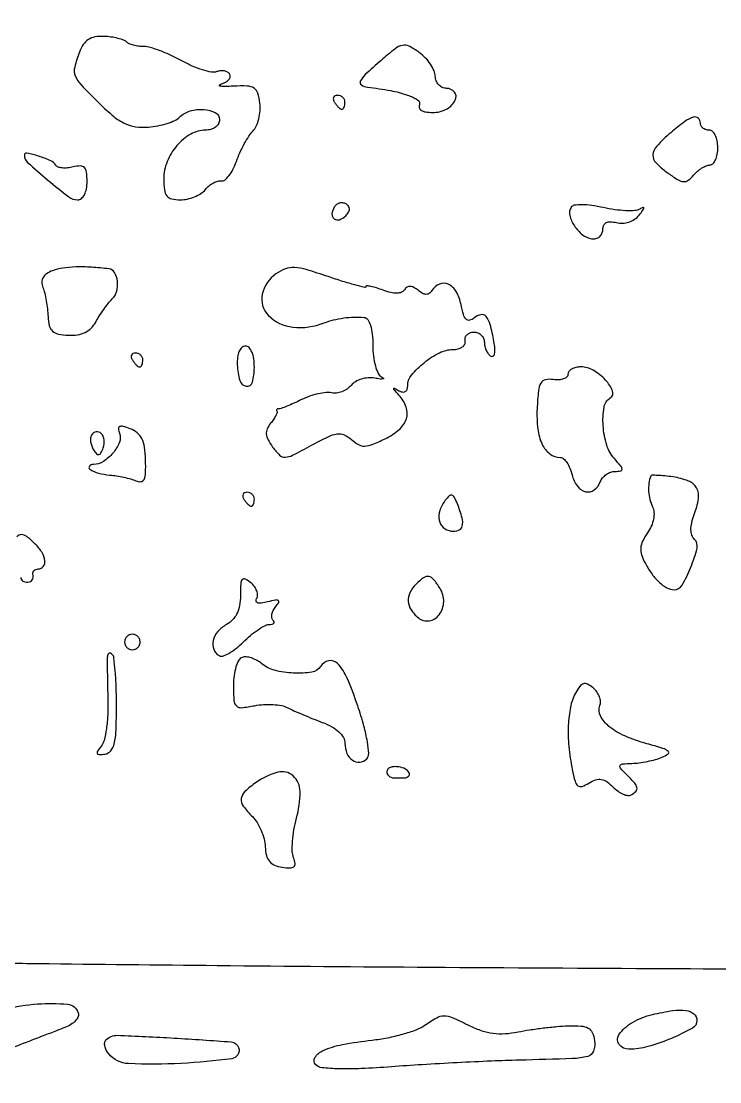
# Model space of a CAD drawing. Extents: x 0 to 5034, y 0 to 2560.
# Drawn here: x 3856.6 to 3956.8, y 2273.3 to 2425.6 of the extents above; entities that cross this region are included whole.
import ezdxf

# ---------------------------------------------------------------- set-up
doc = ezdxf.new("R2010")
doc.units = 0

msp = doc.modelspace()

# ---------------------------------------------------------------- linework, layer by layer
for points in [[(4084.731077, 2269.263702, 0.000011), (4132.120882, 2268.843403, 0.002588)], [(3856.484687, 2345.75, 0.13664), (3856.568265, 2345.47197, 0.109872), (3856.789252, 2345.249688, 0.094047), (3857.116734, 2345.118161, 0.073642), (3857.5, 2345.1, 0.093907), (3857.862485, 2345.206961, 0.113761), (3858.132812, 2345.435, 0.119228), (3858.267928, 2345.749164, 0.11039), (3858.25, 2346.1, -0.110297), (3858.23241, 2346.442986, -0.132333), (3858.367188, 2346.735625, -0.125726), (3858.637591, 2346.931095, -0.094222), (3859, 2347, 0.229726), (3859.721414, 2347.349922, 0.199327), (3859.950838, 2348.165968, 0.108762), (3859.537102, 2349.350245, 0.058221), (3858.571429, 2350.571429, 0.029662), (3857.361041, 2351.646135, 0.170154), (3856.561416, 2351.919761, 0.242363), (3855.935952, 2351.591803, 0.061552)], [(4071.633971, 2287.972004, 0.00089), (4043.676969, 2288.632498, 0.003357), (4006.473964, 2289.195303, 0.00097), (3949, 2289.567292, -0.000553), (3915.267356, 2289.757508, -0.000739), (3884.65, 2290.009299, -0.000513), (3858.968321, 2290.284831, -0.007666), (3850, 2290.527811, 0.003567), (3836.59839, 2291.000883, 0.001129), (3816.59461, 2291.518956, 0.000361), (3795.476762, 2292.002907, 0.02606), (3792, 2291.898859, -0.017924), (3790.103566, 2291.811215, -0.000107), (3772.62371, 2291.634237, -0.000392), (3750.896247, 2291.435923, -0.000163), (3721.584725, 2291.200949, -0.00351)]]:
    msp.add_lwpolyline(points, format="xyb")
for points in [[(3864.89451, 2421.22254, 0.031091), (3864.223111, 2419.060968, 0.153688), (3864.306146, 2417.804558, 0.097576), (3865.111216, 2416.536061, 0.008762), (3867.766827, 2413.838588, 0.020603), (3869.820845, 2411.983724, 0.061112), (3871.415146, 2410.959079, 0.078963), (3872.964251, 2410.494189, 0.053768), (3874.806728, 2410.445316, 0.02833), (3876.156499, 2410.632166, 0.028241), (3877.477941, 2410.970526, 0.029436), (3878.593783, 2411.398181, 0.090383), (3879.256728, 2411.856728, -0.125668), (3880.770836, 2412.754832, -0.087064), (3882.75846, 2412.977693, -0.107738), (3884.392785, 2412.513602, -0.276614), (3885, 2411.5, -0.130775), (3884.846791, 2410.924246, -0.10214), (3884.416667, 2410.4375, -0.08892), (3883.769411, 2410.111864, -0.072314), (3883, 2410, 0.131571), (3880.87065, 2409.429808, 0.084926), (3878.894501, 2407.789749, 0.080473), (3877.487394, 2405.484503, 0.097161), (3877, 2403, 0.03011), (3877.095853, 2401.409744, 0.138311), (3877.44813, 2400.56545, 0.173089), (3878.1403, 2400.133563, 0.053819), (3879.377555, 2400, 0.054033), (3880.377282, 2400.108353, 0.042945), (3881.414596, 2400.431234, 0.044355), (3882.334064, 2400.905545, 0.078453), (3882.973467, 2401.468029, -0.046743), (3883.519712, 2402.013462, -0.048404), (3884.151748, 2402.440779, -0.053303), (3884.771488, 2402.696443, -0.121496), (3885.273754, 2402.718029, 0.225128), (3885.763183, 2402.839886, 0.056649), (3886.35109, 2403.445296, 0.046653), (3886.934556, 2404.367076, 0.032405), (3887.421972, 2405.5, -0.021082), (3887.926332, 2406.749459, -0.01793), (3888.559897, 2408.022868, -0.018306), (3889.221254, 2409.140993, -0.047599), (3889.79842, 2409.87572, 0.085306), (3890.278853, 2410.592026, 0.043587), (3890.634336, 2411.618204, 0.041631), (3890.823923, 2412.769942, 0.048881), (3890.804291, 2413.87572, 0.045895), (3890.502446, 2415.31186, 0.17725), (3889.960209, 2416.025516, 0.134177), (3888.984067, 2416.331151, 0.02236), (3887, 2416.315206, -0.00997), (3885.746789, 2416.274072, -0.049575), (3885.045784, 2416.334647, -0.581785), (3884.998035, 2416.473284, -0.14263), (3885.262243, 2416.640888, 0.053479), (3885.896985, 2416.900922, 0.089234), (3886.346948, 2417.260101, 0.128045), (3886.54545, 2417.65633, 0.193175), (3886.480218, 2418.032008, 0.125721), (3886.171429, 2418.329693, 0.081157), (3885.703162, 2418.503283, 0.072619), (3885.150908, 2418.529844, 0.067473), (3884.599213, 2418.399698, -0.137602), (3883.852083, 2418.330073, -0.029753), (3882.579531, 2418.641559, -0.028921), (3881.100714, 2419.19375, -0.024145), (3879.600822, 2419.943372, 0.018834), (3878.066659, 2420.730588, 0.019119), (3876.485171, 2421.395866, 0.019303), (3875.069338, 2421.867194, 0.070808), (3874.13625, 2422, -0.033564), (3873.396599, 2422.049707, -0.032874), (3872.664982, 2422.197958, -0.034695), (3872.042588, 2422.414636, -0.095545), (3871.659434, 2422.673899, 0.111786), (3871.234623, 2422.941865, 0.025978), (3870.420255, 2423.183252, 0.02554), (3869.431383, 2423.368459, 0.022586), (3868.387277, 2423.461539, 0.054774), (3867.135132, 2423.379166, 0.099052), (3866.181854, 2423.006582, 0.101031), (3865.457475, 2422.302165, 0.058735)], [(3908.189924, 2420.021738, 0.007466), (3905.916503, 2417.976199, 0.089039), (3905.20763, 2417.035099, 0.387849), (3905.357382, 2416.498217, 0.110294), (3906.25, 2416.183365, -0.015845), (3909.566541, 2415.678413, -0.03802), (3911.968639, 2415.042531, -0.057531), (3913.432882, 2414.335723, -0.35727), (3913.676659, 2413.59977, 0.212599), (3913.700843, 2413.140006, 0.165381), (3914.063743, 2412.787063, 0.08815), (3914.801056, 2412.584711, 0.033898), (3915.866606, 2412.558882, 0.119416), (3917.653277, 2413.07505, 0.148943), (3918.833048, 2414.325969, 0.292), (3918.710989, 2415.454078, 0.227512), (3917.573324, 2416, -0.109871), (3916.970641, 2416.134053, -0.098048), (3916.452933, 2416.514062, -0.093216), (3916.099958, 2417.081806, -0.088325), (3915.968575, 2417.75, 0.100014), (3915.794311, 2418.539214, 0.044939), (3915.277028, 2419.471631, 0.042072), (3914.532629, 2420.391382, 0.044674), (3913.658499, 2421.153425, 0.037664), (3912.213266, 2422.044323, 0.171963), (3911.250452, 2422.176601, 0.115825), (3910.208166, 2421.692663, 0.013111)], [(3901.5, 2414, 0.029505), (3901.768994, 2413.617226, 0.035638), (3902.066025, 2413.29375, 0.038439), (3902.34829, 2413.065539, 0.151918), (3902.559017, 2413, 0.210953), (3902.727648, 2413.07446, 0.081139), (3902.870461, 2413.29375, 0.061769), (3902.967655, 2413.617151, 0.042167), (3903, 2414, 0.105053), (3902.918938, 2414.381556, 0.099167), (3902.688914, 2414.70625, 0.09642), (3902.345238, 2414.923877, 0.093332), (3901.940983, 2415, 0.108972), (3901.586039, 2414.921712, 0.182303), (3901.3746, 2414.70625, 0.161196), (3901.343488, 2414.3821, 0.082592)], [(3949.75, 2409.632429, 0.025783), (3947.72824, 2407.703708, 0.177627), (3947.195343, 2406.463405, 0.213552), (3947.639545, 2405.30639, 0.038773), (3949.432293, 2403.77809, 0.019529), (3950.803428, 2402.861274, 0.120787), (3951.604592, 2402.604714, 0.1818), (3952.265437, 2402.802039, 0.05712), (3953.023313, 2403.52809, -0.040763), (3953.57404, 2404.091286, -0.038864), (3954.217271, 2404.567627, -0.041408), (3954.853406, 2404.896354, -0.098869), (3955.372445, 2405, 0.207372), (3955.8035, 2405.186811, 0.082486), (3956.168781, 2405.734375, 0.062875), (3956.417232, 2406.542936, 0.04316), (3956.5, 2407.5, 0.048028), (3956.407883, 2408.456773, 0.068025), (3956.132812, 2409.265625, 0.088204), (3955.727353, 2409.810654, 0.191087), (3955.25, 2410, -0.078509), (3954.772497, 2410.075441, -0.090584), (3954.367188, 2410.29375, -0.10078), (3954.096224, 2410.618619, -0.124206), (3954, 2411, 0.212201), (3953.681396, 2411.716908, 0.267553), (3952.983836, 2411.866712, 0.082986), (3951.719659, 2411.213525, 0.01695)], [(3857, 2406.415078, 0.211109), (3857.458498, 2405.377548, 0.010163), (3860.373694, 2402.82971, 0.011522), (3863.369781, 2400.432114, 0.16442), (3864.648314, 2400, 0.174541), (3865.185275, 2400.193333, 0.101036), (3865.620856, 2400.733957, 0.074447), (3865.905851, 2401.570908, 0.044925), (3866, 2402.616631, 0.030149), (3865.918709, 2403.963546, 0.161805), (3865.608955, 2404.619137, 0.213088), (3865.024645, 2404.858419, 0.0562), (3864.000996, 2404.710511, -0.04007), (3863.200197, 2404.568361, -0.050272), (3862.446609, 2404.572033, -0.058932), (3861.844368, 2404.708643, -0.170739), (3861.51658, 2404.973173, 0.151759), (3860.788312, 2405.60678, 0.026446), (3859.064502, 2406.259369, 0.024293), (3857.367202, 2406.711695, 0.477721)], [(3901.468963, 2398.949781, 0.116221), (3901.141241, 2397.967994, 0.258096), (3901.448742, 2397.268926, 0.251496), (3902.214666, 2397.146534, 0.113251), (3903.103799, 2397.703799, 0.053431), (3903.515485, 2398.214314, 0.136091), (3903.655459, 2398.664644, 0.169261), (3903.531428, 2399.059296, 0.094625), (3903.156231, 2399.403444, 0.105525), (3902.716563, 2399.560607, 0.099247), (3902.240657, 2399.529717, 0.096292), (3901.801911, 2399.315254, 0.09291)], [(3935.440014, 2398.90294, 0.203214), (3935.262372, 2397.747936, 0.083348), (3935.914071, 2396.267476, 0.078042), (3937.075731, 2394.986924, 0.133929), (3938.387613, 2394.413616, 0.094699), (3939.002885, 2394.440154, 0.111307), (3939.526361, 2394.695376, 0.115809), (3939.875489, 2395.140733, 0.108997), (3940, 2395.705115, -0.100158), (3940.128177, 2396.338569, -0.175375), (3940.487188, 2396.726641, -0.134047), (3941.094342, 2396.856402, -0.049998), (3941.963232, 2396.719866, 0.078702), (3942.826014, 2396.634433, 0.065381), (3943.732933, 2396.80787, 0.065241), (3944.566193, 2397.210205, 0.07763), (3945.213232, 2397.795193, 0.010825), (3945.752829, 2398.491717, 0.131515), (3945.875819, 2398.803305, 0.566299), (3945.759838, 2398.892332, 0.041133), (3945.314054, 2398.672529, -0.120656), (3944.604398, 2398.452885, -0.02466), (3943.280941, 2398.438731, -0.024647), (3941.703301, 2398.577762, -0.020961), (3940.05819, 2398.875591, 0.020316), (3938.40193, 2399.177645, 0.033473), (3936.982972, 2399.281189, 0.037576), (3935.90225, 2399.206289, 0.221759)], [(3861.043122, 2389.820248, 0.057665), (3860.198198, 2389.39157, 0.116718), (3859.690698, 2388.850823, 0.134164), (3859.519853, 2388.194276, 0.088793), (3859.667306, 2387.424602, -0.033637), (3859.917903, 2386.612068, -0.014782), (3860.14425, 2385.508772, -0.014552), (3860.31626, 2384.319887, -0.018912), (3860.400651, 2383.222693, 0.048723), (3860.580904, 2381.908562, 0.150455), (3861.0308, 2381.144841, 0.137118), (3861.862003, 2380.725504, 0.037834), (3863.329087, 2380.549992, 0.048934), (3864.639066, 2380.621265, 0.07487), (3865.723226, 2380.958542, 0.082573), (3866.584651, 2381.568124, 0.074837), (3867.237023, 2382.442881, -0.019285), (3867.744842, 2383.309665, -0.013443), (3868.38071, 2384.248324, -0.013584), (3869.040248, 2385.116873, -0.027199), (3869.615446, 2385.758303, 0.132784), (3870.251802, 2386.866189, 0.091807), (3870.359616, 2388.315599, 0.105875), (3869.951343, 2389.548353, 0.23265), (3869.143011, 2390.081242, 0.016052), (3866.618828, 2390.318141, 0.023426), (3864.385765, 2390.35082, 0.027025), (3862.498258, 2390.187622, 0.053558)], [(3893.097645, 2389.35584, 0.187705), (3891.141285, 2386.425672, 0.253507), (3892.002493, 2383.418894, 0.174531), (3895.543568, 2381.709637, 0.120207), (3900, 2382.315573, -0.032369), (3901.34383, 2382.745579, -0.026565), (3902.82362, 2383.033023, -0.026513), (3904.329089, 2383.162397, -0.031815), (3905.75, 2383.118483, -0.226304), (3906.266667, 2382.809048, -0.071539), (3906.66265, 2381.974946, -0.050174), (3906.918522, 2380.713589, -0.024974), (3907, 2379.083333, 0.029709), (3907.091765, 2377.540306, 0.037896), (3907.367188, 2376.142576, 0.04167), (3907.767463, 2375.058168, 0.174235), (3908.25, 2374.572245, -0.08247), (3908.516836, 2374.386362, -0.605308), (3908.482675, 2374.272242, -0.08098), (3908.07883, 2374.260239, -0.012586), (3907.286768, 2374.385677, 0.065011), (3906.351517, 2374.434725, 0.054187), (3905.372698, 2374.250825, 0.056296), (3904.499076, 2373.874799, 0.090028), (3903.878729, 2373.353877, -0.070136), (3903.303353, 2372.830582, -0.057649), (3902.567258, 2372.444723, -0.059439), (3901.789474, 2372.247025, -0.089319), (3901.091961, 2372.280527, 0.082535), (3900.292135, 2372.32975, 0.029682), (3899.162904, 2372.144525, 0.028482), (3897.926224, 2371.790417, 0.030054), (3896.760478, 2371.303154, -0.007372), (3895.673952, 2370.789969, -0.009953), (3894.675737, 2370.360134, -0.007306), (3893.833801, 2370.031552, -0.099615), (3893.510478, 2369.979738, 0.069214), (3893.333224, 2369.962215, 0.166509), (3893.22339, 2369.892321, 0.213994), (3893.195405, 2369.783828, 0.11452), (3893.25, 2369.653695, -0.249635), (3893.279597, 2369.437423, -0.032231), (3893.083663, 2368.995949, -0.031437), (3892.761718, 2368.464892, -0.021223), (3892.332684, 2367.90086, 0.068948), (3891.843203, 2367.111461, 0.126499), (3891.719179, 2366.36986, 0.101891), (3891.962706, 2365.550912, 0.034847), (3892.625978, 2364.497165, 0.042045), (3893.63279, 2363.338742, 0.207329), (3894.423578, 2363.038919, 0.10645), (3895.486852, 2363.320142, 0.007594), (3898.207167, 2364.756684, -0.012594), (3900.585928, 2365.982599, -0.077751), (3901.898488, 2366.382135, -0.141545), (3902.893753, 2366.24094, -0.078515), (3903.928542, 2365.564669, 0.057546), (3904.925025, 2364.85237, 0.133299), (3905.810701, 2364.635071, 0.089604), (3906.905915, 2364.860699, 0.017282), (3908.764668, 2365.682888, 0.06491), (3910.797063, 2367.016363, 0.139281), (3911.821483, 2368.567351, 0.164778), (3911.788509, 2370.242311, 0.100807), (3910.75, 2371.946704, -0.004358), (3910.075073, 2372.686678, -0.184745), (3910, 2372.882924, -0.561535), (3910.095303, 2372.941025, -0.009535), (3910.75, 2372.587687, 0.080303), (3911.250745, 2372.402797, 0.173539), (3911.651305, 2372.463424, 0.182096), (3911.909852, 2372.76019, 0.089346), (3912, 2373.260648, -0.172437), (3912.552387, 2374.814728, -0.052384), (3914.350943, 2376.605013, -0.052294), (3916.567041, 2378.037779, -0.117901), (3918.5, 2378.5, 0.061879), (3919.24647, 2378.592736, 0.093534), (3919.839062, 2378.867188, 0.122642), (3920.186609, 2379.274423, 0.166466), (3920.25, 2379.75, -0.12222), (3920.271843, 2380.226183, -0.124722), (3920.514063, 2380.632812, -0.112004), (3920.946227, 2380.905157, -0.085015), (3921.5, 2381, -0.095012), (3922.072549, 2380.890211, -0.096907), (3922.559375, 2380.576711, -0.098834), (3922.885271, 2380.108867, -0.103216), (3923, 2379.559017, 0.058321), (3923.069542, 2378.964844, 0.050399), (3923.275383, 2378.371127, 0.052981), (3923.578469, 2377.865855, 0.09303), (3923.937474, 2377.538643, 0.313346), (3924.254206, 2377.55568, 0.177237), (3924.467218, 2377.896256, 0.070691), (3924.516452, 2378.630671, 0.0263), (3924.385289, 2379.659554, 0.018786), (3923.850541, 2382.08557, 0.112056), (3923.258596, 2383.228996, 0.272359), (3922.508557, 2383.492705, 0.125401), (3921.539181, 2383.032517, -0.108507), (3920.893094, 2382.698981, -0.272146), (3920.400936, 2382.835738, -0.122966), (3920.010629, 2383.511712, -0.020387), (3919.653208, 2384.983959, 0.081121), (3918.967123, 2386.810675, 0.153693), (3917.822342, 2387.865718, 0.214452), (3916.556055, 2387.887405, 0.154165), (3915.469989, 2386.951442, -0.09966), (3915.0976, 2386.553499, -0.162543), (3914.659782, 2386.419205, -0.122336), (3914.135473, 2386.563244, -0.04532), (3913.5, 2387, 0.048035), (3912.883495, 2387.418819, 0.114542), (3912.353508, 2387.567005, 0.153753), (3911.911703, 2387.449208, 0.113367), (3911.553626, 2387.086769, -0.156673), (3911.122439, 2386.71884, -0.093233), (3910.456122, 2386.57706, -0.065395), (3909.564601, 2386.672706, -0.031471), (3908.464598, 2387.01346, 0.01407), (3907.519198, 2387.342768, 0.025205), (3906.723976, 2387.551461, 0.025151), (3906.128866, 2387.645031, 0.445512), (3906, 2387.52911, -0.485975), (3905.850341, 2387.411497, -0.005341), (3904.413058, 2387.777493, -0.011289), (3902.669588, 2388.283754, -0.006546), (3900.597645, 2388.966405, 0.010291), (3897.458108, 2389.974799, 0.059652), (3895.745977, 2390.270531, 0.102783), (3894.458686, 2390.072066, 0.063384)], [(3887.551931, 2376.305016, 0.058685), (3887.919353, 2374.042399, 0.291688), (3888.839297, 2373.227452, 0.382572), (3889.715312, 2373.793237, 0.066736), (3890, 2375.916667, 0.034547), (3889.9134, 2377.168534, 0.064135), (3889.645971, 2378.149205, 0.092494), (3889.234522, 2378.77888, 0.204676), (3888.716978, 2379, 0.190526), (3888.214021, 2378.801128, 0.10278), (3887.824957, 2378.247863, 0.072339), (3887.592787, 2377.387639, 0.040756)], [(3872.5, 2377, 0.029505), (3872.768994, 2376.617226, 0.035638), (3873.066025, 2376.29375, 0.038439), (3873.34829, 2376.065539, 0.151918), (3873.559017, 2376, 0.210953), (3873.727648, 2376.07446, 0.081139), (3873.870461, 2376.29375, 0.061769), (3873.967655, 2376.617151, 0.042167), (3874, 2377, 0.105053), (3873.918938, 2377.381556, 0.099167), (3873.688914, 2377.70625, 0.09642), (3873.345238, 2377.923877, 0.093332), (3872.940983, 2378, 0.108972), (3872.586039, 2377.921712, 0.182303), (3872.3746, 2377.70625, 0.161196), (3872.343488, 2377.3821, 0.082592)], [(3935, 2374.937142, -0.206166), (3934.836123, 2374.556597, -0.104081), (3934.382486, 2374.2784, -0.074836), (3933.70264, 2374.145322, -0.04795), (3932.897825, 2374.187142, 0.087845), (3931.768062, 2374.156067, 0.218419), (3931.116547, 2373.678214, 0.101996), (3930.763969, 2372.556727, 0.012817), (3930.570554, 2370.005843, 0.041491), (3930.666399, 2367.092685, 0.082418), (3931.303564, 2364.879271, 0.118861), (3932.41808, 2363.504881, 0.16467), (3933.909519, 2363, -0.18848), (3934.357783, 2362.824798, -0.058561), (3934.837077, 2362.265625, -0.049228), (3935.27181, 2361.456953, -0.037263), (3935.589356, 2360.5, 0.095861), (3936.344909, 2358.882713, 0.176934), (3937.533528, 2358.082777, 0.224055), (3938.749241, 2358.327572, 0.14216), (3939.638374, 2359.5, -0.081847), (3939.974145, 2360.073416, -0.065784), (3940.499619, 2360.559375, -0.066448), (3941.127177, 2360.887903, -0.087616), (3941.761976, 2361, 0.040573), (3942.564377, 2361.065218, 0.384138), (3942.762434, 2361.312618, 0.160511), (3942.587038, 2361.755938, 0.010129), (3941.654988, 2362.828741, -0.111548), (3940.556919, 2364.77632, -0.055959), (3940.050204, 2367.57035, -0.057145), (3940.172951, 2370.204784, -0.217458), (3941.065143, 2371.54026, 0.365072), (3941.397119, 2372.551692, 0.093992), (3940.3947, 2374.114345, 0.071802), (3938.615161, 2375.523145, 0.132335), (3936.845012, 2376, 0.055662), (3936.139251, 2375.921187, 0.075196), (3935.541972, 2375.687785, 0.094562), (3935.141398, 2375.342642, 0.16935)], [(3870.648116, 2366.474613, -0.188723), (3870.639458, 2365.172998, -0.079401), (3869.727095, 2363.644646, -0.076367), (3868.333285, 2362.417957, -0.143287), (3866.904762, 2362, 0.22082), (3866.33778, 2361.736762, 0.451973), (3866.401437, 2361.308382, 0.07814), (3867.648551, 2360.753955, 0.046229), (3869.257233, 2360.47786, -0.020418), (3870.225696, 2360.362648, -0.015248), (3871.281812, 2360.15983, -0.015475), (3872.266615, 2359.907139, -0.033597), (3873, 2359.640024, 0.132511), (3873.720821, 2359.528891, 0.262673), (3874.175523, 2359.856439, 0.100416), (3874.39214, 2360.770719, 0.015157), (3874.396233, 2362.662097, 0.028768), (3874.239785, 2364.483841, 0.07887), (3873.85858, 2365.713554, 0.106334), (3873.198045, 2366.547486, 0.083877), (3872.197221, 2367.122747, 0.021012), (3871.161996, 2367.45698, 0.168194), (3870.669041, 2367.425887, 0.331792), (3870.49124, 2367.125063, 0.064964)], [(3866.635081, 2366.218566, 0.116479), (3866.500026, 2365.813281, 0.057006), (3866.513244, 2365.265846, 0.052041), (3866.660145, 2364.670761, 0.051938), (3866.92682, 2364.118408, 0.03936), (3867.355474, 2363.533274, 0.268353), (3867.680389, 2363.419978, 0.227867), (3867.9802, 2363.64177, 0.029854), (3868.317163, 2364.384129, 0.120613), (3868.459513, 2365.504837, 0.158399), (3868.034166, 2366.437418, 0.257132), (3867.31368, 2366.680455, 0.212933)], [(3946.875, 2360.326807, 0.059389), (3946.614554, 2359.292515, 0.046796), (3946.574663, 2358.137389, 0.045942), (3946.751861, 2356.971441, 0.051629), (3947.136229, 2355.904606, -0.097916), (3947.342012, 2355.111181, -0.062897), (3947.278076, 2354.159318, -0.056401), (3946.958745, 2353.146337, -0.048276), (3946.407936, 2352.172023, 0.038815), (3945.704336, 2350.980536, 0.097105), (3945.443585, 2350.009061, 0.098285), (3945.570411, 2349.018298, 0.040399), (3946.105199, 2347.767417, 0.035058), (3947.058764, 2346.228915, 0.05181), (3948.115035, 2345.044964, 0.062577), (3949.195905, 2344.283372, 0.117457), (3950.22432, 2344.015313, 0.271927), (3951.361704, 2344.651335, 0.03608), (3952.629713, 2347.225025, 0.036164), (3953.515904, 2349.959959, 0.262398), (3953.158124, 2351.241876, -0.115283), (3952.783899, 2351.844322, -0.078623), (3952.647442, 2352.642275, -0.060925), (3952.755796, 2353.63011, -0.033105), (3953.11384, 2354.799422, 0.051882), (3953.722934, 2357.092286, 0.168509), (3953.448493, 2358.61864, 0.174033), (3952.297297, 2359.616969, 0.056073), (3950.079411, 2360.201653, 0.010281), (3948.889978, 2360.351314, 0.016394), (3947.867858, 2360.424851, 0.010416), (3947.038943, 2360.439944, 0.310118)], [(3888.5, 2357, 0.029505), (3888.768994, 2356.617226, 0.035638), (3889.066025, 2356.29375, 0.038439), (3889.34829, 2356.065539, 0.151918), (3889.559017, 2356, 0.210953), (3889.727648, 2356.07446, 0.081139), (3889.870461, 2356.29375, 0.061769), (3889.967655, 2356.617151, 0.042167), (3890, 2357, 0.105053), (3889.918938, 2357.381556, 0.099167), (3889.688914, 2357.70625, 0.09642), (3889.345238, 2357.923877, 0.093332), (3888.940983, 2358, 0.108972), (3888.586039, 2357.921712, 0.182303), (3888.3746, 2357.70625, 0.161196), (3888.343488, 2357.3821, 0.082592)], [(3917.391554, 2356.84695, 0.078248), (3916.608308, 2355.375832, 0.132056), (3916.510543, 2353.99083, 0.167273), (3917.105993, 2352.959482, 0.14347), (3918.25, 2352.433813, 0.123054), (3919.304033, 2352.538664, 0.256655), (3919.834192, 2353.137908, 0.123825), (3919.804704, 2354.338584, 0.025995), (3919.132621, 2356.34695, 0.026668), (3918.710404, 2357.271887, 0.205207), (3918.349349, 2357.566525, 0.264744), (3917.948967, 2357.469411, 0.042477)], [(3888, 2343.157628, -0.043602), (3887.875884, 2341.737041, -0.068625), (3887.501368, 2340.573211, -0.078352), (3886.873524, 2339.664786, -0.079734), (3886, 2339, 0.090485), (3884.746405, 2338.003, 0.121629), (3884.083605, 2336.718524, 0.150787), (3884.164749, 2335.472207, 0.164687), (3884.935433, 2334.539905, 0.224113), (3885.460574, 2334.480505, 0.045932), (3886.336072, 2334.87159, 0.040165), (3887.356901, 2335.558339, 0.028237), (3888.389978, 2336.480888, -0.022052), (3889.443344, 2337.44522, -0.025845), (3890.525162, 2338.260011, -0.026113), (3891.49532, 2338.843707, -0.122969), (3892.121212, 2339, 0.054671), (3892.540907, 2339.046028, 0.164564), (3892.783988, 2339.193285, 0.256734), (3892.826938, 2339.408133, 0.120603), (3892.675343, 2339.657991, -0.163543), (3892.503081, 2340.004648, -0.084569), (3892.518626, 2340.493801, -0.069199), (3892.713587, 2341.047265, -0.054018), (3893.065827, 2341.579316, 0.039492), (3893.49413, 2342.187216, 0.415282), (3893.42543, 2342.453617, 0.18479), (3893.015551, 2342.522176, 0.014014), (3891.900779, 2342.263802, -0.025489), (3890.985932, 2342.073767, -0.111034), (3890.437273, 2342.110758, -0.305683), (3890.243366, 2342.346185, -0.16375), (3890.332618, 2342.72917, 0.144776), (3890.466721, 2343.221334, 0.083408), (3890.351013, 2343.82965, 0.071128), (3890.010234, 2344.458796, 0.059982), (3889.48899, 2345.009138, 0.050248), (3888.692144, 2345.545343, 0.360897), (3888.270507, 2345.459522, 0.157951), (3888.043214, 2344.862892, 0.012669)], [(3913.2, 2344.8, 0.079428), (3912.315312, 2343.578625, 0.135033), (3912.066532, 2342.350776, 0.130871), (3912.479195, 2341.141255, 0.07238), (3913.531256, 2339.97406, 0.21474), (3915.099811, 2339.540508, 0.198242), (3916.535331, 2340.410383, 0.153882), (3917.170945, 2342.270767, 0.146561), (3916.642682, 2344.200549, 0.030359), (3915.725742, 2345.48781, 0.181649), (3915.02828, 2345.898128, 0.203192), (3914.280983, 2345.724311, 0.039005)], [(3871.552786, 2337.08541, 0.099038), (3871.401684, 2336.679226, 0.097945), (3871.417584, 2336.244476, 0.097945), (3871.597789, 2335.848514, 0.099038), (3871.91459, 2335.552786, 0.099038), (3872.320774, 2335.401684, 0.097945), (3872.755524, 2335.417584, 0.097945), (3873.151486, 2335.597789, 0.099038), (3873.447214, 2335.91459, 0.099038), (3873.598316, 2336.320774, 0.097945), (3873.582416, 2336.755524, 0.097945), (3873.402211, 2337.151486, 0.099038), (3873.08541, 2337.447214, 0.099038), (3872.679226, 2337.598316, 0.097945), (3872.244476, 2337.582416, 0.097945), (3871.848514, 2337.402211, 0.099038)], [(3868.914746, 2334.416667, 0.024323), (3868.888305, 2333.817487, 0.001884), (3868.901652, 2332.21034, 0.002573), (3868.93468, 2330.292454, 0.001962), (3868.989887, 2328.193002, -0.020188), (3868.968235, 2326.061343, -0.023498), (3868.77095, 2324.044639, -0.023393), (3868.447999, 2322.376905, -0.114159), (3868.019334, 2321.523295, 0.023557), (3867.493511, 2320.825282, 0.267501), (3867.468351, 2320.493774, 0.298367), (3867.737954, 2320.330745, 0.027427), (3868.555304, 2320.405238, 0.185713), (3869.391153, 2320.876043, 0.114498), (3869.901219, 2321.898908, 0.049833), (3870.158736, 2323.794949, 0.008852), (3870.222222, 2327.3805, 0.008458), (3870.177846, 2330.003675, 0.012305), (3870.042708, 2332.313508, 0.007891), (3869.853667, 2334.220099, 0.169287), (3869.611111, 2334.722222, 0.094536), (3869.37143, 2334.885104, 0.208407), (3869.154471, 2334.884549, 0.189637), (3868.992744, 2334.721877, 0.078894)], [(3888.25, 2334.286179, 0.183119), (3887.768511, 2333.872498, 0.048915), (3887.367188, 2332.925992, 0.042846), (3887.091807, 2331.680709, 0.033011), (3887, 2330.291667, 0.015759), (3887.069498, 2328.087121, 0.187214), (3887.421704, 2327.325539, 0.221925), (3888.163028, 2327.07103, 0.022837), (3890.040599, 2327.35812, -0.034513), (3891.330207, 2327.524616, -0.030186), (3892.690158, 2327.523316, -0.031389), (3893.921347, 2327.369778, -0.074554), (3894.790599, 2327.066535, 0.015403), (3895.667499, 2326.638952, 0.005394), (3896.952551, 2326.077227, 0.00535), (3898.380377, 2325.4893, 0.006231), (3899.75, 2324.962094, -0.03743), (3901.111669, 2324.337917, -0.061282), (3902.137972, 2323.594256, -0.077443), (3902.779782, 2322.778737, -0.12875), (3903, 2321.937697, 0.097623), (3903.281131, 2320.51154, 0.141625), (3904.073828, 2319.512293, 0.183579), (3905.118239, 2319.239301, 0.171129), (3906.117691, 2319.717691, 0.21201), (3906.407367, 2320.469967, 0.029196), (3906.221019, 2322.178463, 0.026171), (3905.711583, 2324.46361, 0.012644), (3904.83426, 2327.330559, 0.02054), (3903.328907, 2331.289896, 0.087862), (3901.950329, 2333.395559, 0.254888), (3900.684839, 2333.810303, 0.211778), (3899.5, 2333, -0.2202), (3898.256067, 2332.178348, -0.048565), (3895.635652, 2332.0388, -0.049279), (3892.889038, 2332.432385, -0.118992), (3891.078741, 2333.369512, 0.050688), (3890.382129, 2333.859777, 0.04969), (3889.596568, 2334.203707, 0.054), (3888.843239, 2334.360718, 0.11175)], [(3936.069739, 2329.130308, 0.074006), (3935.360061, 2327.147162, 0.038561), (3935.048033, 2324.533698, 0.033979), (3935.12776, 2321.489809, 0.025825), (3935.612627, 2318.186863, 0.018169), (3936.013623, 2316.502581, 0.155667), (3936.432217, 2315.862162, 0.262107), (3937.02234, 2315.760657, 0.054029), (3938.008523, 2316.237396, -0.054927), (3938.973801, 2316.701897, -0.126152), (3939.771403, 2316.772091, -0.114829), (3940.552476, 2316.44933, -0.041244), (3941.476516, 2315.666341, 0.041612), (3942.189032, 2315.063484, 0.053552), (3942.93642, 2314.643416, 0.064119), (3943.607222, 2314.452715, 0.177451), (3944.08062, 2314.549826, 0.061204), (3944.765508, 2315.098959, 0.254133), (3944.904447, 2315.591425, 0.128329), (3944.582475, 2316.212894, 0.013032), (3943.428571, 2317.428571, -0.015232), (3942.533257, 2318.380163, -0.296509), (3942.476461, 2318.761182, -0.271013), (3942.804555, 2318.99194, -0.013346), (3944.178571, 2319.070285, 0.025861), (3945.212928, 2319.15527, 0.016411), (3946.40558, 2319.355709, 0.01648), (3947.566611, 2319.630353, 0.029113), (3948.5, 2319.943244, 0.063182), (3949.345839, 2320.413991, 0.477479), (3949.363998, 2320.81014, 0.107674), (3948.627646, 2321.223131, 0.007225), (3946.295002, 2321.899385, -0.035576), (3943.155758, 2323.005776, -0.068641), (3940.884306, 2324.389165, -0.103357), (3939.668118, 2325.890924, -0.21344), (3939.587999, 2327.368725, 0.114488), (3939.670534, 2327.961161, 0.0693), (3939.509749, 2328.65429, 0.063645), (3939.141915, 2329.338236, 0.064468), (3938.615248, 2329.904353, 0.051557), (3937.807935, 2330.444546, 0.197998), (3937.218576, 2330.501145, 0.164175), (3936.689254, 2330.122742, 0.03334)], [(3909, 2317.911516, 0.108912), (3909.076658, 2317.563763, 0.099759), (3909.29375, 2317.267758, 0.095344), (3909.618216, 2317.069259, 0.089971), (3910, 2317), (3910.853125, 2317), (3911.5, 2317, 0.175747), (3912.111709, 2317.221864, 0.342949), (3912.215729, 2317.700136, 0.160477), (3911.675772, 2318.262761, 0.085705), (3910.75, 2318.566187, 0.04951), (3910.08009, 2318.597554, 0.076606), (3909.514062, 2318.479826, 0.105714), (3909.136689, 2318.238673, 0.200506)], [(3890.25, 2316.325576, 0.034826), (3888.632078, 2315.020663, 0.18083), (3888.126572, 2314.012218, 0.18741), (3888.415517, 2312.941786, 0.037825), (3889.723642, 2311.419216, -0.059417), (3890.39191, 2310.569976, -0.036739), (3890.973021, 2309.438794, -0.03646), (3891.388545, 2308.218637, -0.053391), (3891.556414, 2307.097787, 0.050005), (3891.734023, 2305.854644, 0.112209), (3892.159365, 2305.007506, 0.121099), (3892.884456, 2304.466555, 0.063718), (3893.973529, 2304.162004, 0.02741), (3895.135999, 2304.056388, 0.182452), (3895.677662, 2304.238981, 0.263318), (3895.849726, 2304.682889, 0.055367), (3895.631048, 2305.519091, -0.085674), (3895.449992, 2306.433489, -0.024572), (3895.485619, 2307.882209, -0.023956), (3895.68818, 2309.539444, -0.023381), (3896.049389, 2311.183416, 0.064731), (3896.565731, 2315.020825, 0.215722), (3895.552468, 2317.286991, 0.255132), (3893.353477, 2317.792131, 0.084017)], [(3864.74195, 2283.264351, -0.180133), (3864.724535, 2282.725628, -0.086633), (3864.351138, 2282.132154, -0.068406), (3863.688846, 2281.574575, -0.050177), (3862.82855, 2281.145231, 0.001086), (3861.598821, 2280.675604, 0.000304), (3859.678978, 2279.936302, 0.000307), (3857.508827, 2279.097563, 0.000323), (3855.376481, 2278.270346, -0.017005), (3853.010021, 2277.442006, -0.035983), (3851.119327, 2276.997791, -0.047683), (3849.651435, 2276.904406, -0.120185), (3848.626481, 2277.189156, -0.092423), (3847.377715, 2278.229346, -0.272102), (3847.205747, 2279.290852, -0.137347), (3848.130251, 2280.522971, -0.022775), (3850.587995, 2282.235441, -0.079412), (3854.170268, 2283.769117, -0.043392), (3858.900471, 2284.529063, -0.041161), (3863.196106, 2284.487357, -0.296966)], [(3953.5, 2282.143332, -0.274331), (3952.845138, 2281.039594, -0.024829), (3949.838145, 2279.586408, -0.031325), (3946.473833, 2278.404282, -0.066765), (3943.75, 2278.015056, -0.240129), (3942.349903, 2278.7135, -0.317719), (3942.32024, 2280.095066, -0.115549), (3944.2381, 2281.870737, -0.070619), (3947.120735, 2283.008216, -0.021303), (3950.023254, 2283.573165, -0.071219), (3951.95802, 2283.587563, -0.144881), (3953.065753, 2283.089534, -0.218512)], [(3920.933485, 2281.383296, 0.036614), (3922.633009, 2280.685604, 0.047729), (3924.272666, 2280.317287, 0.047143), (3925.968478, 2280.264089, 0.034475), (3927.837123, 2280.511775, -0.012397), (3929.493604, 2280.806209, -0.007676), (3931.452155, 2281.073758, -0.007697), (3933.395612, 2281.278613, -0.013731), (3935, 2281.378479, -0.02379), (3936.876389, 2281.354338, -0.112461), (3937.902394, 2281.054392, -0.164047), (3938.491622, 2280.40544, -0.067835), (3938.819551, 2279.25, -0.121007), (3938.670273, 2277.758655, -0.249265), (3937.830039, 2276.988951, -0.05482), (3935.667487, 2276.676449, -0.002373), (3928, 2276.45221, 0.004509), (3924.040508, 2276.319479, 0.002354), (3919.110094, 2276.086411, 0.002341), (3914.053972, 2275.799788, 0.00358), (3909.672662, 2275.499332, -0.00771), (3905.350841, 2275.2388, -0.017769), (3902.095822, 2275.208668, -0.018085), (3899.718423, 2275.357313, -0.173405), (3898.815303, 2275.784697, -0.35247), (3898.701097, 2276.841478, -0.147742), (3899.864563, 2277.836136, -0.057084), (3902.633612, 2278.692491, -0.018421), (3906.887217, 2279.331219, 0.020211), (3909.104661, 2279.672312, 0.019545), (3911.312568, 2280.194234, 0.019895), (3913.216535, 2280.806219, 0.065035), (3914.387217, 2281.416684, -0.022415), (3916.16867, 2282.547845, -0.132266), (3917.228177, 2282.827322, -0.10357), (3918.40508, 2282.574622, -0.011208)], [(3887.749733, 2278.2508, -0.470159), (3886.757741, 2276.658772, -0.021456), (3879.485674, 2275.990217, -0.022066), (3871.938976, 2275.955143, -0.212775), (3869.131121, 2277.342009, -0.053104), (3868.756034, 2277.906333, -0.06847), (3868.546459, 2278.49174, -0.083975), (3868.526066, 2279.00773, -0.165831), (3868.704797, 2279.371464, -0.208585), (3870.358119, 2280.020584, -0.005406), (3878.479453, 2279.630764, -0.004475), (3886.696004, 2279.073444, -0.301784)]]:
    msp.add_lwpolyline(points, format="xyb", close=True)

doc.saveas('drawing.dxf')
